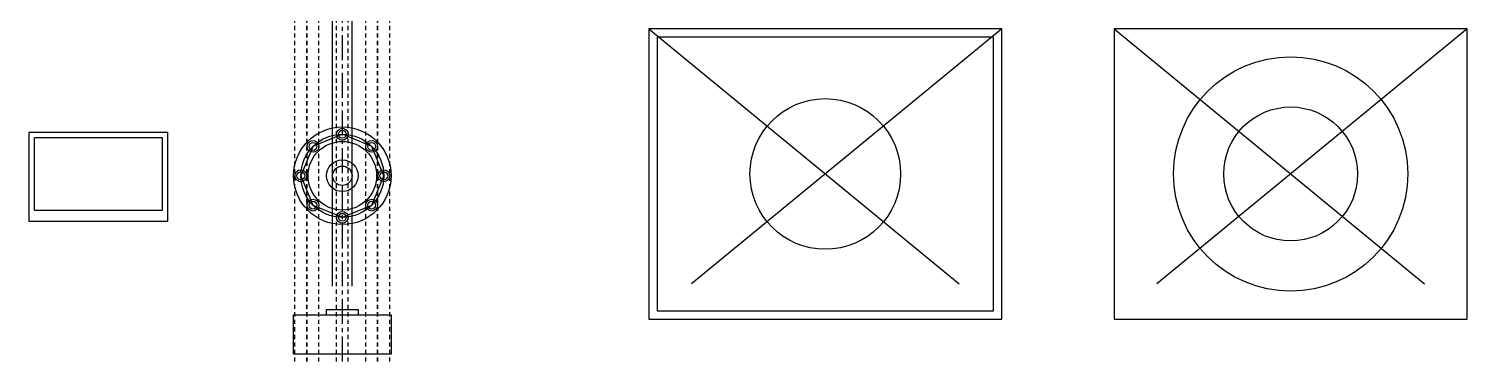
# Model space of a CAD drawing. Header units: inches. Extents: x -13 to 30, y 3 to 12.7.
import ezdxf

# ---------------------------------------------------------------- set-up
doc = ezdxf.new("R2010")
doc.units = ezdxf.units.IN
doc.header["$MEASUREMENT"] = 0
for name, pattern in [('ACAD_ISO02W100', [15, 12, -3]), ('CENTER2', [1.125, 0.75, -0.125, 0.125, -0.125]), ('HIDDEN2', [0.1875, 0.125, -0.0625])]:
    doc.linetypes.add(name, pattern=pattern)
doc.layers.get('0').update_dxf_attribs({"color": 80})
doc.layers.add('Center Line', color=8, linetype='CENTER2')
doc.layers.add('Hidden Line', color=8, linetype='HIDDEN2')
doc.layers.add('Construction Line', color=251, linetype='ACAD_ISO02W100', transparency=0.5)

msp = doc.modelspace()

# ---------------------------------------------------------------- linework, layer by layer
for p, q in [((-4.094, 4.204), (-4.094, 4.362)), ((-4.094, 4.362), (-3.15, 4.362)), ((-3.15, 4.362), (-3.15, 4.204)), ((-5.079, 3.023), (-5.079, 4.204)), ((-5.079, 3.023), (-5.079, 4.204)), ((-5.079, 4.204), (-2.165, 4.204)), ((-2.165, 4.204), (-2.165, 3.023)), ((-2.165, 3.023), (-5.079, 3.023))]:
    msp.add_line(p, q)
for points in [[(5.53, 4.071), (16.08, 4.071), (16.08, 12.741), (5.53, 12.741)], [(5.78, 4.321), (15.83, 4.321), (15.83, 12.491), (5.78, 12.491)], [(19.432, 4.071), (29.982, 4.071), (29.982, 12.741), (19.432, 12.741)], [(-12.989, 6.999), (-8.834, 6.999), (-8.834, 9.649), (-12.989, 9.649)], [(-12.819, 9.498), (-9.004, 9.498), (-9.004, 7.314), (-12.819, 7.314)]]:
    msp.add_lwpolyline(points, close=True)
for centre, radius in [((24.707, 8.406), 3.5), ((10.805, 8.406), 2.25), ((24.707, 8.406), 2), ((-3.622, 8.352), 1.457), ((-3.622, 9.592), 0.177), ((-3.622, 9.592), 0.118), ((-4.499, 9.229), 0.177), ((-3.622, 8.352), 1.024), ((-4.499, 9.229), 0.118), ((-2.745, 9.229), 0.177), ((-2.745, 9.229), 0.118), ((-3.622, 8.352), 0.472), ((-3.622, 8.352), 0.289), ((-4.862, 8.352), 0.177), ((-4.862, 8.352), 0.118), ((-2.382, 8.352), 0.177), ((-2.382, 8.352), 0.118), ((-4.499, 7.475), 0.177), ((-4.499, 7.475), 0.118), ((-2.745, 7.475), 0.177), ((-2.745, 7.475), 0.118), ((-3.622, 7.112), 0.177), ((-3.622, 7.112), 0.118)]:
    msp.add_circle(centre, radius)
at = {"layer": 'Center Line'}
msp.add_xline((-3.622, 8.352), (0, 1), dxfattribs=at)
at = {"layer": 'Construction Line'}
for p, q in [((5.53, 12.741), (16.08, 4.071)), ((16.08, 12.741), (5.53, 4.071)), ((16.08, 4.071), (16.08, 12.741)), ((19.432, 12.741), (29.982, 4.071)), ((29.982, 12.741), (19.432, 4.071)), ((29.982, 4.071), (29.982, 12.741))]:
    msp.add_line(p, q, dxfattribs=at)
for p in [(-3.911, 8.352), (-3.332, 8.352)]:
    msp.add_xline(p, (0, 1), dxfattribs=at)
msp.add_lwpolyline([(-3.622, 9.592), (-4.499, 9.229), (-4.862, 8.352), (-4.499, 7.475), (-3.622, 7.112), (-2.745, 7.475), (-2.382, 8.352), (-2.745, 9.229)], close=True, dxfattribs=at)
msp.add_circle((-3.622, 8.352), 1.24, dxfattribs=at)
at = {"layer": 'Hidden Line'}
for p in [(-5.039, 8.352), (-4.685, 8.352), (-4.676, 7.473), (-4.322, 7.475), (-3.799, 7.112), (-3.445, 7.112), (-2.922, 7.475), (-2.568, 7.475), (-2.559, 8.352), (-2.205, 8.352)]:
    msp.add_xline(p, (0, 1), dxfattribs=at)

doc.saveas('drawing.dxf')
